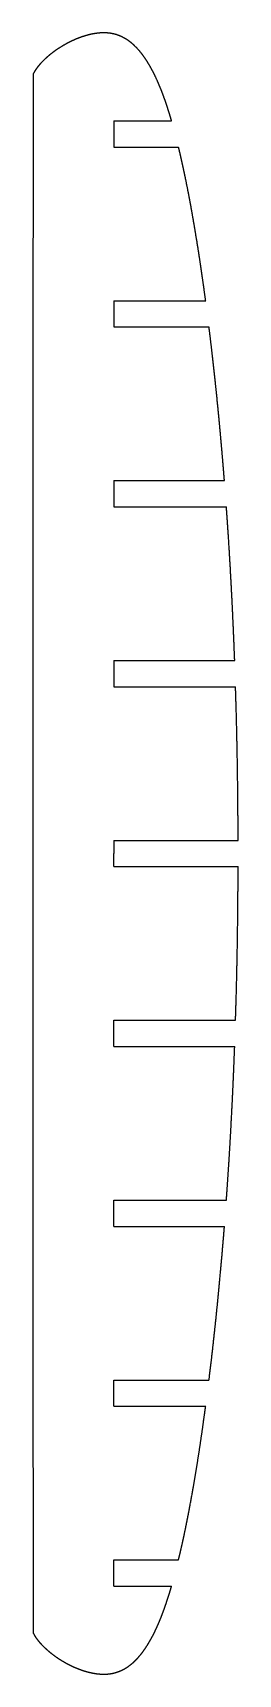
# Model space of a CAD drawing. Header units: metres. Extents: x 65 to 94, y -119 to 119.
import ezdxf

# ---------------------------------------------------------------- set-up
doc = ezdxf.new("R2010")
doc.units = ezdxf.units.M

msp = doc.modelspace()

# ---------------------------------------------------------------- linework, layer by layer
for p, q in [((76.38, 105.9, 1887), (84.72, 105.9, 1887)), ((76.38, 102.1, 1887), (85.72, 102.1, 1887)), ((76.38, 79.9, 1887), (89.64, 79.9, 1887)), ((76.38, 76.1, 1887), (90.12, 76.1, 1887)), ((76.38, 53.9, 1887), (92.35, 53.9, 1887)), ((76.38, 50.1, 1887), (92.63, 50.1, 1887)), ((76.38, 27.9, 1887), (93.83, 27.9, 1887)), ((76.38, 24.1, 1887), (93.95, 24.1, 1887)), ((76.38, 1.9, 1887), (94.32, 1.9, 1887)), ((76.38, -1.9, 1887), (94.32, -1.9, 1887)), ((76.38, -24.1, 1887), (93.95, -24.1, 1887)), ((76.38, -27.9, 1887), (93.83, -27.9, 1887)), ((76.38, -50.1, 1887), (92.63, -50.1, 1887)), ((76.38, -53.9, 1887), (92.35, -53.9, 1887)), ((76.38, -76.1, 1887), (90.12, -76.1, 1887)), ((76.38, -79.9, 1887), (89.64, -79.9, 1887)), ((76.38, -102.1, 1887), (85.72, -102.1, 1887)), ((76.38, -105.9, 1887), (84.72, -105.9, 1887))]:
    msp.add_line(p, q)
for points, knots in [([(84.72, 105.9, 1887), (84.71, 105.93, 1887), (84.71, 105.95, 1887), (84.7, 105.98, 1887), (84.69, 106, 1887), (84.68, 106.03, 1887), (84.68, 106.05, 1887), (84.67, 106.08, 1887), (84.55, 106.49, 1887), (84.43, 106.88, 1887), (84.32, 107.25, 1887), (84.2, 107.62, 1887), (84.08, 107.98, 1887), (83.97, 108.33, 1887), (83.85, 108.67, 1887), (83.61, 109.34, 1887), (83.49, 109.67, 1887), (83.37, 110, 1887), (83.24, 110.33, 1887), (83.11, 110.66, 1887), (82.97, 110.99, 1887), (82.83, 111.31, 1887), (82.4, 112.29, 1887), (82.09, 112.93, 1887), (81.76, 113.57, 1887), (81.4, 114.2, 1887), (81.02, 114.8, 1887), (80.61, 115.39, 1887), (80.16, 115.95, 1887), (79.48, 116.66, 1887), (79.29, 116.85, 1887), (79.09, 117.03, 1887), (78.88, 117.2, 1887), (78.67, 117.36, 1887), (78.45, 117.52, 1887), (78.23, 117.67, 1887), (77.66, 117.99, 1887), (77.31, 118.17, 1887), (76.95, 118.31, 1887), (76.58, 118.43, 1887), (76.2, 118.52, 1887), (75.82, 118.57, 1887), (75.43, 118.6, 1887), (74.92, 118.61, 1887), (74.79, 118.61, 1887), (74.67, 118.61, 1887), (74.54, 118.6, 1887), (74.42, 118.59, 1887), (74.29, 118.58, 1887), (74.17, 118.57, 1887), (73.92, 118.54, 1887), (73.79, 118.52, 1887), (73.66, 118.5, 1887), (73.54, 118.48, 1887), (73.41, 118.46, 1887), (73.29, 118.44, 1887), (73.17, 118.41, 1887), (72.49, 118.26, 1887), (71.94, 118.1, 1887), (71.4, 117.91, 1887), (70.87, 117.7, 1887), (70.35, 117.47, 1887), (69.84, 117.21, 1887), (69.34, 116.93, 1887), (68.47, 116.39, 1887), (68.08, 116.14, 1887), (67.71, 115.88, 1887), (67.34, 115.6, 1887), (66.98, 115.31, 1887), (66.64, 115.01, 1887), (66.31, 114.69, 1887), (65.81, 114.16, 1887), (65.63, 113.96, 1887), (65.46, 113.76, 1887), (65.29, 113.55, 1887), (65.14, 113.33, 1887), (64.99, 113.1, 1887), (64.86, 112.87, 1887), (64.74, 112.63, 1887)], [0, 0, 0, 0, 0, 0, 0, 0, 0, 0.006239, 0.006239, 0.006239, 0.006239, 0.006239, 0.006239, 0.006239, 0.103417, 0.103417, 0.103417, 0.103417, 0.103417, 0.103417, 0.103417, 0.200498, 0.200498, 0.200498, 0.200498, 0.200498, 0.200498, 0.200498, 0.397433, 0.397433, 0.397433, 0.397433, 0.397433, 0.397433, 0.397433, 0.470958, 0.470958, 0.470958, 0.470958, 0.470958, 0.470958, 0.470958, 0.577663, 0.577663, 0.577663, 0.577663, 0.577663, 0.577663, 0.577663, 0.61197, 0.61197, 0.61197, 0.61197, 0.61197, 0.61197, 0.61197, 0.646593, 0.646593, 0.646593, 0.646593, 0.646593, 0.646593, 0.646593, 0.801726, 0.801726, 0.801726, 0.801726, 0.801726, 0.801726, 0.801726, 0.926962, 0.926962, 0.926962, 0.926962, 0.926962, 0.926962, 0.926962, 1, 1, 1, 1, 1, 1, 1, 1, 1]), ([(64.74, 112.63, 1887), (64.74, 112.63, 1887), (64.74, 112.63, 1887), (64.74, 112.63, 1887), (64.74, 112.63, 1887), (64.74, 112.63, 1887), (64.74, 112.63, 1887), (64.74, 112.63, 1887), (64.74, 112.63, 1887), (64.74, 112.63, 1887), (64.74, 112.62, 1887), (64.74, 112.61, 1887), (64.74, 112.59, 1887), (64.74, 112.58, 1887), (64.74, 112.56, 1887), (64.74, 112.52, 1887), (64.74, 112.51, 1887), (64.74, 112.49, 1887), (64.74, 112.47, 1887), (64.74, 112.45, 1887), (64.74, 112.43, 1887), (64.74, 112.4, 1887), (64.74, 112.34, 1887), (64.74, 112.31, 1887), (64.74, 112.27, 1887), (64.74, 112.23, 1887), (64.74, 112.19, 1887), (64.74, 112.14, 1887), (64.74, 112.09, 1887), (64.74, 111.95, 1887), (64.74, 111.87, 1887), (64.74, 111.79, 1887), (64.74, 111.71, 1887), (64.74, 111.63, 1887), (64.74, 111.54, 1887), (64.74, 111.46, 1887), (64.74, 111.24, 1887), (64.74, 111.1, 1887), (64.74, 110.96, 1887), (64.74, 110.83, 1887), (64.74, 110.69, 1887), (64.74, 110.55, 1887), (64.74, 110.41, 1887), (64.74, 109.99, 1887), (64.74, 109.7, 1887), (64.74, 109.41, 1887), (64.74, 109.13, 1887), (64.74, 108.84, 1887), (64.74, 108.56, 1887), (64.74, 108.27, 1887), (64.74, 107.42, 1887), (64.74, 106.86, 1887), (64.74, 106.3, 1887), (64.74, 105.74, 1887), (64.74, 105.18, 1887), (64.74, 104.61, 1887), (64.74, 104.05, 1887), (64.74, 103.19, 1887), (64.74, 102.87, 1887), (64.74, 102.55, 1887), (64.74, 102.23, 1887), (64.74, 101.89, 1887), (64.74, 101.55, 1887), (64.74, 101.2, 1887), (64.74, 100.39, 1887), (64.74, 99.93, 1887), (64.74, 99.48, 1887), (64.74, 99.02, 1887), (64.74, 98.56, 1887), (64.74, 98.11, 1887), (64.74, 97.65, 1887), (64.74, 95.73, 1887), (64.74, 94.27, 1887), (64.74, 92.8, 1887), (64.74, 91.34, 1887), (64.73, 89.87, 1887), (64.73, 88.41, 1887), (64.73, 86.94, 1887), (64.73, 83.62, 1887), (64.73, 81.76, 1887), (64.73, 79.9, 1887), (64.73, 78.04, 1887), (64.73, 76.19, 1887), (64.73, 74.33, 1887), (64.73, 72.47, 1887), (64.73, 68.83, 1887), (64.73, 67.05, 1887), (64.73, 65.27, 1887), (64.73, 63.48, 1887), (64.73, 61.7, 1887), (64.72, 59.92, 1887), (64.72, 58.14, 1887), (64.72, 55.12, 1887), (64.72, 53.89, 1887), (64.72, 52.66, 1887), (64.72, 51.43, 1887), (64.72, 50.19, 1887), (64.72, 48.96, 1887), (64.72, 47.73, 1887), (64.72, 44.78, 1887), (64.72, 43.07, 1887), (64.72, 41.35, 1887), (64.72, 39.64, 1887), (64.72, 37.92, 1887), (64.72, 36.21, 1887), (64.72, 34.49, 1887), (64.72, 31.1, 1887), (64.72, 29.41, 1887), (64.72, 27.73, 1887), (64.72, 26.04, 1887), (64.72, 24.36, 1887), (64.72, 22.67, 1887), (64.72, 20.99, 1887), (64.72, 18.27, 1887), (64.72, 17.24, 1887), (64.72, 16.22, 1887), (64.72, 15.19, 1887), (64.72, 14.16, 1887), (64.72, 13.13, 1887), (64.72, 12.1, 1887), (64.72, 10.7, 1887), (64.72, 10.33, 1887), (64.72, 9.97, 1887), (64.72, 9.62, 1887), (64.72, 9.29, 1887), (64.72, 8.96, 1887), (64.72, 8.63, 1887), (64.72, 8.02, 1887), (64.72, 7.72, 1887), (64.72, 7.41, 1887), (64.72, 7.11, 1887), (64.72, 6.81, 1887), (64.72, 6.51, 1887), (64.72, 6.2, 1887), (64.72, 5.53, 1887), (64.72, 5.17, 1887), (64.72, 4.8, 1887), (64.72, 4.43, 1887), (64.72, 4.06, 1887), (64.72, 3.7, 1887), (64.72, 3.33, 1887), (64.72, 2.78, 1887), (64.72, 2.6, 1887), (64.72, 2.42, 1887), (64.72, 2.24, 1887), (64.72, 2.06, 1887), (64.72, 1.88, 1887), (64.72, 1.7, 1887), (64.72, 1.43, 1887), (64.72, 1.34, 1887), (64.72, 1.25, 1887), (64.72, 1.16, 1887), (64.72, 1.07, 1887), (64.72, 0.98, 1887), (64.72, 0.89, 1887), (64.72, 0.75, 1887), (64.72, 0.69, 1887), (64.72, 0.64, 1887), (64.72, 0.58, 1887), (64.72, 0.52, 1887), (64.72, 0.47, 1887), (64.72, 0.41, 1887), (64.72, 0.33, 1887), (64.72, 0.3, 1887), (64.72, 0.27, 1887), (64.72, 0.23, 1887), (64.72, 0.2, 1887), (64.72, 0.17, 1887), (64.72, 0.15, 1887), (64.72, 0.1, 1887), (64.72, 0.09, 1887), (64.72, 0.07, 1887), (64.72, 0.06, 1887), (64.72, 0.05, 1887), (64.72, 0.04, 1887), (64.72, 0.03, 1887), (64.72, 0.01, 1887), (64.72, 0, 1887), (64.72, 0, 1887), (64.72, 0, 1887), (64.72, 0, 1887), (64.72, 0, 1887), (64.72, 0, 1887), (64.72, -0.01, 1887), (64.72, -0.01, 1887), (64.72, -0.02, 1887), (64.72, -0.02, 1887), (64.72, -0.03, 1887), (64.72, -0.04, 1887), (64.72, -0.05, 1887), (64.72, -0.09, 1887), (64.72, -0.11, 1887), (64.72, -0.14, 1887), (64.72, -0.17, 1887), (64.72, -0.2, 1887), (64.72, -0.22, 1887), (64.72, -0.25, 1887), (64.72, -0.32, 1887), (64.72, -0.35, 1887), (64.72, -0.39, 1887), (64.72, -0.43, 1887), (64.72, -0.48, 1887), (64.72, -0.53, 1887), (64.72, -0.58, 1887), (64.72, -0.69, 1887), (64.72, -0.75, 1887), (64.72, -0.81, 1887), (64.72, -0.88, 1887), (64.72, -0.95, 1887), (64.72, -1.03, 1887), (64.72, -1.11, 1887), (64.72, -1.34, 1887), (64.72, -1.49, 1887), (64.72, -1.63, 1887), (64.72, -1.78, 1887), (64.72, -1.92, 1887), (64.72, -2.07, 1887), (64.72, -2.22, 1887), (64.72, -2.65, 1887), (64.72, -2.93, 1887), (64.72, -3.22, 1887), (64.72, -3.5, 1887), (64.72, -3.79, 1887), (64.72, -4.08, 1887), (64.72, -4.36, 1887), (64.72, -5.21, 1887), (64.72, -5.77, 1887), (64.72, -6.33, 1887), (64.72, -6.9, 1887), (64.72, -7.46, 1887), (64.72, -8.02, 1887), (64.72, -8.58, 1887), (64.72, -9.45, 1887), (64.72, -9.76, 1887), (64.72, -10.08, 1887), (64.72, -10.41, 1887), (64.72, -10.74, 1887), (64.72, -11.08, 1887), (64.72, -11.43, 1887), (64.72, -12.25, 1887), (64.72, -12.7, 1887), (64.72, -13.16, 1887), (64.72, -13.61, 1887), (64.72, -14.07, 1887), (64.72, -14.52, 1887), (64.72, -14.98, 1887), (64.72, -16.9, 1887), (64.72, -18.36, 1887), (64.72, -19.83, 1887), (64.72, -21.29, 1887), (64.72, -22.76, 1887), (64.72, -24.22, 1887), (64.72, -25.69, 1887), (64.72, -29.01, 1887), (64.72, -30.87, 1887), (64.72, -32.73, 1887), (64.72, -34.59, 1887), (64.72, -36.44, 1887), (64.72, -38.3, 1887), (64.72, -40.16, 1887), (64.72, -43.8, 1887), (64.72, -45.58, 1887), (64.72, -47.36, 1887), (64.72, -49.14, 1887), (64.72, -50.93, 1887), (64.72, -52.71, 1887), (64.72, -54.49, 1887), (64.72, -57.51, 1887), (64.72, -58.74, 1887), (64.72, -59.97, 1887), (64.73, -61.2, 1887), (64.73, -62.44, 1887), (64.73, -63.67, 1887), (64.73, -64.9, 1887), (64.73, -67.85, 1887), (64.73, -69.56, 1887), (64.73, -71.28, 1887), (64.73, -72.99, 1887), (64.73, -74.71, 1887), (64.73, -76.42, 1887), (64.73, -78.14, 1887), (64.73, -81.53, 1887), (64.73, -83.22, 1887), (64.73, -84.9, 1887), (64.73, -86.59, 1887), (64.73, -88.27, 1887), (64.73, -89.96, 1887), (64.74, -91.64, 1887), (64.74, -94.36, 1887), (64.74, -95.39, 1887), (64.74, -96.42, 1887), (64.74, -97.45, 1887), (64.74, -98.47, 1887), (64.74, -99.5, 1887), (64.74, -100.53, 1887), (64.74, -101.94, 1887), (64.74, -102.3, 1887), (64.74, -102.66, 1887), (64.74, -103.01, 1887), (64.74, -103.35, 1887), (64.74, -103.68, 1887), (64.74, -104, 1887), (64.74, -104.61, 1887), (64.74, -104.91, 1887), (64.74, -105.22, 1887), (64.74, -105.52, 1887), (64.74, -105.82, 1887), (64.74, -106.13, 1887), (64.74, -106.43, 1887), (64.74, -107.1, 1887), (64.74, -107.47, 1887), (64.74, -107.83, 1887), (64.74, -108.2, 1887), (64.74, -108.57, 1887), (64.74, -108.94, 1887), (64.74, -109.3, 1887), (64.74, -109.85, 1887), (64.74, -110.03, 1887), (64.74, -110.21, 1887), (64.74, -110.39, 1887), (64.74, -110.57, 1887), (64.74, -110.76, 1887), (64.74, -110.94, 1887), (64.74, -111.21, 1887), (64.74, -111.29, 1887), (64.74, -111.38, 1887), (64.74, -111.47, 1887), (64.74, -111.56, 1887), (64.74, -111.65, 1887), (64.74, -111.74, 1887), (64.74, -111.89, 1887), (64.74, -111.94, 1887), (64.74, -112, 1887), (64.74, -112.05, 1887), (64.74, -112.11, 1887), (64.74, -112.16, 1887), (64.74, -112.22, 1887), (64.74, -112.31, 1887), (64.74, -112.34, 1887), (64.74, -112.37, 1887), (64.74, -112.4, 1887), (64.74, -112.43, 1887), (64.74, -112.46, 1887), (64.74, -112.49, 1887), (64.74, -112.53, 1887), (64.74, -112.54, 1887), (64.74, -112.56, 1887), (64.74, -112.57, 1887), (64.74, -112.58, 1887), (64.74, -112.6, 1887), (64.74, -112.6, 1887), (64.74, -112.62, 1887), (64.74, -112.62, 1887), (64.74, -112.62, 1887), (64.74, -112.62, 1887), (64.74, -112.63, 1887), (64.74, -112.63, 1887), (64.74, -112.63, 1887), (64.74, -112.63, 1887), (64.74, -112.63, 1887), (64.74, -112.63, 1887), (64.74, -112.63, 1887), (64.74, -112.63, 1887), (64.74, -112.63, 1887), (64.74, -112.63, 1887), (64.74, -112.63, 1887)], [0, 0, 0, 0, 0, 0, 0, 0, 0, 0.001496, 0.001496, 0.001496, 0.001496, 0.001496, 0.001496, 0.001496, 0.005332, 0.005332, 0.005332, 0.005332, 0.005332, 0.005332, 0.005332, 0.008176, 0.008176, 0.008176, 0.008176, 0.008176, 0.008176, 0.008176, 0.011278, 0.011278, 0.011278, 0.011278, 0.011278, 0.011278, 0.011278, 0.015962, 0.015962, 0.015962, 0.015962, 0.015962, 0.015962, 0.015962, 0.023785, 0.023785, 0.023785, 0.023785, 0.023785, 0.023785, 0.023785, 0.039906, 0.039906, 0.039906, 0.039906, 0.039906, 0.039906, 0.039906, 0.071501, 0.071501, 0.071501, 0.071501, 0.071501, 0.071501, 0.071501, 0.088617, 0.088617, 0.088617, 0.088617, 0.088617, 0.088617, 0.088617, 0.110462, 0.110462, 0.110462, 0.110462, 0.110462, 0.110462, 0.110462, 0.180717, 0.180717, 0.180717, 0.180717, 0.180717, 0.180717, 0.180717, 0.269779, 0.269779, 0.269779, 0.269779, 0.269779, 0.269779, 0.269779, 0.355225, 0.355225, 0.355225, 0.355225, 0.355225, 0.355225, 0.355225, 0.414319, 0.414319, 0.414319, 0.414319, 0.414319, 0.414319, 0.414319, 0.496507, 0.496507, 0.496507, 0.496507, 0.496507, 0.496507, 0.496507, 0.577288, 0.577288, 0.577288, 0.577288, 0.577288, 0.577288, 0.577288, 0.626616, 0.626616, 0.626616, 0.626616, 0.626616, 0.626616, 0.626616, 0.644604, 0.644604, 0.644604, 0.644604, 0.644604, 0.644604, 0.644604, 0.66206, 0.66206, 0.66206, 0.66206, 0.66206, 0.66206, 0.66206, 0.68329, 0.68329, 0.68329, 0.68329, 0.68329, 0.68329, 0.68329, 0.693737, 0.693737, 0.693737, 0.693737, 0.693737, 0.693737, 0.693737, 0.698933, 0.698933, 0.698933, 0.698933, 0.698933, 0.698933, 0.698933, 0.702229, 0.702229, 0.702229, 0.702229, 0.702229, 0.702229, 0.702229, 0.704123, 0.704123, 0.704123, 0.704123, 0.704123, 0.704123, 0.704123, 0.705167, 0.705167, 0.705167, 0.705167, 0.705167, 0.705167, 0.705167, 0.706701, 0.706701, 0.706701, 0.706701, 0.706701, 0.706701, 0.706701, 0.707636, 0.707636, 0.707636, 0.707636, 0.707636, 0.707636, 0.707636, 0.709447, 0.709447, 0.709447, 0.709447, 0.709447, 0.709447, 0.709447, 0.711461, 0.711461, 0.711461, 0.711461, 0.711461, 0.711461, 0.711461, 0.713476, 0.713476, 0.713476, 0.713476, 0.713476, 0.713476, 0.713476, 0.71689, 0.71689, 0.71689, 0.71689, 0.71689, 0.71689, 0.71689, 0.723575, 0.723575, 0.723575, 0.723575, 0.723575, 0.723575, 0.723575, 0.736675, 0.736675, 0.736675, 0.736675, 0.736675, 0.736675, 0.736675, 0.743773, 0.743773, 0.743773, 0.743773, 0.743773, 0.743773, 0.743773, 0.752831, 0.752831, 0.752831, 0.752831, 0.752831, 0.752831, 0.752831, 0.781962, 0.781962, 0.781962, 0.781962, 0.781962, 0.781962, 0.781962, 0.818893, 0.818893, 0.818893, 0.818893, 0.818893, 0.818893, 0.818893, 0.854326, 0.854326, 0.854326, 0.854326, 0.854326, 0.854326, 0.854326, 0.878832, 0.878832, 0.878832, 0.878832, 0.878832, 0.878832, 0.878832, 0.912915, 0.912915, 0.912915, 0.912915, 0.912915, 0.912915, 0.912915, 0.946416, 0.946416, 0.946416, 0.946416, 0.946416, 0.946416, 0.946416, 0.966873, 0.966873, 0.966873, 0.966873, 0.966873, 0.966873, 0.966873, 0.974333, 0.974333, 0.974333, 0.974333, 0.974333, 0.974333, 0.974333, 0.981572, 0.981572, 0.981572, 0.981572, 0.981572, 0.981572, 0.981572, 0.990376, 0.990376, 0.990376, 0.990376, 0.990376, 0.990376, 0.990376, 0.994709, 0.994709, 0.994709, 0.994709, 0.994709, 0.994709, 0.994709, 0.996864, 0.996864, 0.996864, 0.996864, 0.996864, 0.996864, 0.996864, 0.998231, 0.998231, 0.998231, 0.998231, 0.998231, 0.998231, 0.998231, 0.999016, 0.999016, 0.999016, 0.999016, 0.999016, 0.999016, 0.999016, 0.999449, 0.999449, 0.999449, 0.999449, 0.999449, 0.999449, 0.999449, 0.99966, 0.99966, 0.99966, 0.99966, 0.99966, 0.99966, 0.99966, 1, 1, 1, 1, 1, 1, 1, 1, 1]), ([(89.64, 79.9, 1887), (89.49, 80.97, 1887), (89.35, 82.04, 1887), (89.2, 83.1, 1887), (89.04, 84.17, 1887), (88.89, 85.23, 1887), (88.73, 86.3, 1887), (88.56, 87.36, 1887), (88.22, 89.45, 1887), (88.05, 90.48, 1887), (87.88, 91.5, 1887), (87.7, 92.53, 1887), (87.52, 93.55, 1887), (87.33, 94.57, 1887), (87.13, 95.59, 1887), (86.79, 97.3, 1887), (86.65, 97.99, 1887), (86.5, 98.67, 1887), (86.36, 99.36, 1887), (86.21, 100.05, 1887), (86.05, 100.73, 1887), (85.89, 101.42, 1887), (85.72, 102.1, 1887)], [0, 0, 0, 0, 0, 0, 0, 0, 0, 0.382167, 0.382167, 0.382167, 0.382167, 0.382167, 0.382167, 0.382167, 0.750686, 0.750686, 0.750686, 0.750686, 0.750686, 0.750686, 0.750686, 1, 1, 1, 1, 1, 1, 1, 1, 1]), ([(92.35, 53.9, 1887), (92.31, 54.32, 1887), (92.28, 54.74, 1887), (92.25, 55.16, 1887), (92.21, 55.57, 1887), (92.18, 55.99, 1887), (92.14, 56.41, 1887), (92.11, 56.83, 1887), (91.99, 58.22, 1887), (91.9, 59.2, 1887), (91.82, 60.17, 1887), (91.73, 61.15, 1887), (91.64, 62.12, 1887), (91.55, 63.1, 1887), (91.45, 64.07, 1887), (91.22, 66.43, 1887), (91.07, 67.81, 1887), (90.93, 69.19, 1887), (90.78, 70.58, 1887), (90.62, 71.96, 1887), (90.46, 73.34, 1887), (90.3, 74.72, 1887), (90.12, 76.1, 1887)], [0, 0, 0, 0, 0, 0, 0, 0, 0, 0.150606, 0.150606, 0.150606, 0.150606, 0.150606, 0.150606, 0.150606, 0.501456, 0.501456, 0.501456, 0.501456, 0.501456, 0.501456, 0.501456, 1, 1, 1, 1, 1, 1, 1, 1, 1]), ([(93.83, 27.9, 1887), (93.74, 30.16, 1887), (93.65, 32.43, 1887), (93.55, 34.69, 1887), (93.44, 36.95, 1887), (93.32, 39.21, 1887), (93.2, 41.47, 1887), (93.06, 43.74, 1887), (92.88, 46.51, 1887), (92.84, 47.02, 1887), (92.81, 47.54, 1887), (92.78, 48.05, 1887), (92.74, 48.56, 1887), (92.7, 49.07, 1887), (92.67, 49.59, 1887), (92.63, 50.1, 1887)], [0, 0, 0, 0, 0, 0, 0, 0, 0, 0.814965, 0.814965, 0.814965, 0.814965, 0.814965, 0.814965, 0.814965, 1, 1, 1, 1, 1, 1, 1, 1, 1]), ([(92.63, -50.1, 1887), (92.64, -49.92, 1887), (92.66, -49.73, 1887), (92.67, -49.55, 1887), (92.68, -49.36, 1887), (92.7, -49.18, 1887), (92.71, -48.99, 1887), (92.72, -48.81, 1887), (92.83, -47.21, 1887), (92.93, -45.79, 1887), (93.02, -44.37, 1887), (93.11, -42.95, 1887), (93.19, -41.54, 1887), (93.27, -40.12, 1887), (93.34, -38.7, 1887), (93.48, -36.11, 1887), (93.53, -34.94, 1887), (93.59, -33.76, 1887), (93.64, -32.59, 1887), (93.69, -31.42, 1887), (93.74, -30.25, 1887), (93.78, -29.07, 1887), (93.83, -27.9, 1887)], [0, 0, 0, 0, 0, 0, 0, 0, 0, 0.06646, 0.06646, 0.06646, 0.06646, 0.06646, 0.06646, 0.06646, 0.577721, 0.577721, 0.577721, 0.577721, 0.577721, 0.577721, 0.577721, 1, 1, 1, 1, 1, 1, 1, 1, 1]), ([(90.12, -76.1, 1887), (90.38, -74.07, 1887), (90.62, -72.04, 1887), (90.84, -70.01, 1887), (91.06, -67.98, 1887), (91.27, -65.95, 1887), (91.47, -63.92, 1887), (91.66, -61.88, 1887), (91.91, -59.11, 1887), (91.98, -58.36, 1887), (92.04, -57.62, 1887), (92.1, -56.87, 1887), (92.17, -56.13, 1887), (92.23, -55.39, 1887), (92.29, -54.64, 1887), (92.35, -53.9, 1887)], [0, 0, 0, 0, 0, 0, 0, 0, 0, 0.732468, 0.732468, 0.732468, 0.732468, 0.732468, 0.732468, 0.732468, 1, 1, 1, 1, 1, 1, 1, 1, 1]), ([(85.72, -102.1, 1887), (85.78, -101.86, 1887), (85.84, -101.63, 1887), (85.89, -101.39, 1887), (85.95, -101.15, 1887), (86, -100.92, 1887), (86.06, -100.68, 1887), (86.11, -100.44, 1887), (86.36, -99.35, 1887), (86.54, -98.49, 1887), (86.73, -97.62, 1887), (86.9, -96.76, 1887), (87.07, -95.9, 1887), (87.24, -95.03, 1887), (87.4, -94.17, 1887), (87.83, -91.76, 1887), (88.1, -90.22, 1887), (88.36, -88.68, 1887), (88.6, -87.14, 1887), (88.84, -85.59, 1887), (89.06, -84.05, 1887), (89.28, -82.5, 1887), (89.51, -80.82, 1887), (89.53, -80.69, 1887), (89.55, -80.56, 1887), (89.57, -80.43, 1887), (89.58, -80.29, 1887), (89.6, -80.16, 1887), (89.62, -80.03, 1887), (89.64, -79.9, 1887)], [0, 0, 0, 0, 0, 0, 0, 0, 0, 0.086266, 0.086266, 0.086266, 0.086266, 0.086266, 0.086266, 0.086266, 0.398544, 0.398544, 0.398544, 0.398544, 0.398544, 0.398544, 0.398544, 0.952984, 0.952984, 0.952984, 0.952984, 0.952984, 0.952984, 0.952984, 1, 1, 1, 1, 1, 1, 1, 1, 1]), ([(64.74, -112.63, 1887), (64.81, -112.77, 1887), (64.88, -112.91, 1887), (64.96, -113.05, 1887), (65.05, -113.18, 1887), (65.13, -113.31, 1887), (65.22, -113.44, 1887), (65.32, -113.56, 1887), (65.55, -113.86, 1887), (65.68, -114.02, 1887), (65.82, -114.18, 1887), (65.97, -114.34, 1887), (66.12, -114.49, 1887), (66.27, -114.64, 1887), (66.43, -114.79, 1887), (66.85, -115.18, 1887), (67.12, -115.41, 1887), (67.4, -115.64, 1887), (67.68, -115.85, 1887), (67.97, -116.06, 1887), (68.27, -116.27, 1887), (68.57, -116.46, 1887), (69.18, -116.83, 1887), (69.49, -117.01, 1887), (69.8, -117.18, 1887), (70.12, -117.34, 1887), (70.45, -117.5, 1887), (70.77, -117.64, 1887), (71.1, -117.78, 1887), (71.6, -117.96, 1887), (71.77, -118.02, 1887), (71.94, -118.08, 1887), (72.11, -118.13, 1887), (72.28, -118.19, 1887), (72.45, -118.23, 1887), (72.62, -118.28, 1887), (72.87, -118.34, 1887), (72.95, -118.36, 1887), (73.03, -118.38, 1887), (73.11, -118.4, 1887), (73.19, -118.41, 1887), (73.27, -118.43, 1887), (73.35, -118.45, 1887), (73.52, -118.48, 1887), (73.61, -118.49, 1887), (73.7, -118.51, 1887), (73.79, -118.52, 1887), (73.88, -118.54, 1887), (73.97, -118.55, 1887), (74.06, -118.56, 1887), (74.48, -118.6, 1887), (74.81, -118.62, 1887), (75.15, -118.63, 1887), (75.48, -118.61, 1887), (75.81, -118.58, 1887), (76.13, -118.52, 1887), (76.46, -118.44, 1887), (77.06, -118.25, 1887), (77.35, -118.14, 1887), (77.63, -118.02, 1887), (77.9, -117.88, 1887), (78.16, -117.72, 1887), (78.42, -117.55, 1887), (78.66, -117.37, 1887), (79.08, -117.03, 1887), (79.25, -116.88, 1887), (79.42, -116.72, 1887), (79.58, -116.56, 1887), (79.74, -116.39, 1887), (79.9, -116.22, 1887), (80.05, -116.04, 1887), (80.47, -115.53, 1887), (80.73, -115.19, 1887), (80.98, -114.83, 1887), (81.21, -114.47, 1887), (81.43, -114.1, 1887), (81.65, -113.73, 1887), (81.85, -113.35, 1887), (82.25, -112.59, 1887), (82.44, -112.2, 1887), (82.62, -111.81, 1887), (82.79, -111.42, 1887), (82.96, -111.02, 1887), (83.12, -110.62, 1887), (83.28, -110.22, 1887), (83.51, -109.61, 1887), (83.59, -109.4, 1887), (83.67, -109.18, 1887), (83.75, -108.96, 1887), (83.83, -108.73, 1887), (83.9, -108.5, 1887), (83.98, -108.27, 1887), (84.14, -107.78, 1887), (84.23, -107.53, 1887), (84.31, -107.27, 1887), (84.39, -107, 1887), (84.48, -106.73, 1887), (84.56, -106.46, 1887), (84.64, -106.18, 1887), (84.72, -105.9, 1887)], [0, 0, 0, 0, 0, 0, 0, 0, 0, 0.0053469, 0.0053469, 0.0053469, 0.0053469, 0.0053469, 0.0053469, 0.0053469, 0.0126564, 0.0126564, 0.0126564, 0.0126564, 0.0126564, 0.0126564, 0.0126564, 0.0248509, 0.0248509, 0.0248509, 0.0248509, 0.0248509, 0.0248509, 0.0248509, 0.0369949, 0.0369949, 0.0369949, 0.0369949, 0.0369949, 0.0369949, 0.0369949, 0.0430319, 0.0430319, 0.0430319, 0.0430319, 0.0430319, 0.0430319, 0.0430319, 0.0458067, 0.0458067, 0.0458067, 0.0458067, 0.0458067, 0.0458067, 0.0458067, 0.0489588, 0.0489588, 0.0489588, 0.0489588, 0.0489588, 0.0489588, 0.0489588, 0.0603692, 0.0603692, 0.0603692, 0.0603692, 0.0603692, 0.0603692, 0.0603692, 0.0708813, 0.0708813, 0.0708813, 0.0708813, 0.0708813, 0.0708813, 0.0708813, 0.0788417, 0.0788417, 0.0788417, 0.0788417, 0.0788417, 0.0788417, 0.0788417, 0.0936566, 0.0936566, 0.0936566, 0.0936566, 0.0936566, 0.0936566, 0.0936566, 0.1084337, 0.1084337, 0.1084337, 0.1084337, 0.1084337, 0.1084337, 0.1084337, 0.1161746, 0.1161746, 0.1161746, 0.1161746, 0.1161746, 0.1161746, 0.1161746, 0.1244402, 0.1244402, 0.1244402, 0.1244402, 0.1244402, 0.1244402, 0.1244402, 0.1244402, 0.1244402])]:
    msp.add_open_spline(points, degree=8, knots=knots)
for points, degree in [([(76.38, 105.9, 1887), (76.38, 102.1, 1887)], 1), ([(76.38, 79.9, 1887), (76.38, 76.1, 1887)], 1), ([(76.38, 53.9, 1887), (76.38, 50.1, 1887)], 1), ([(76.38, 27.9, 1887), (76.38, 24.1, 1887)], 1), ([(94.32, 1.9, 1887), (94.31, 4.68, 1887), (94.3, 7.45, 1887), (94.27, 10.23, 1887), (94.23, 13, 1887), (94.18, 15.78, 1887), (94.12, 18.55, 1887), (94.04, 21.33, 1887), (93.95, 24.1, 1887)], 8), ([(76.38, 1.9, 1887), (76.38, 0, 1887)], 1), ([(76.38, -1.9, 1887), (76.38, 0, 1887)], 1), ([(93.95, -24.1, 1887), (94.04, -21.33, 1887), (94.12, -18.55, 1887), (94.18, -15.78, 1887), (94.23, -13, 1887), (94.27, -10.23, 1887), (94.3, -7.45, 1887), (94.31, -4.68, 1887), (94.32, -1.9, 1887)], 8), ([(76.38, -27.9, 1887), (76.38, -24.1, 1887)], 1), ([(76.38, -53.9, 1887), (76.38, -50.1, 1887)], 1), ([(76.38, -79.9, 1887), (76.38, -76.1, 1887)], 1), ([(76.38, -105.9, 1887), (76.38, -102.1, 1887)], 1)]:
    msp.add_open_spline(points, degree=degree)

doc.saveas('drawing.dxf')
